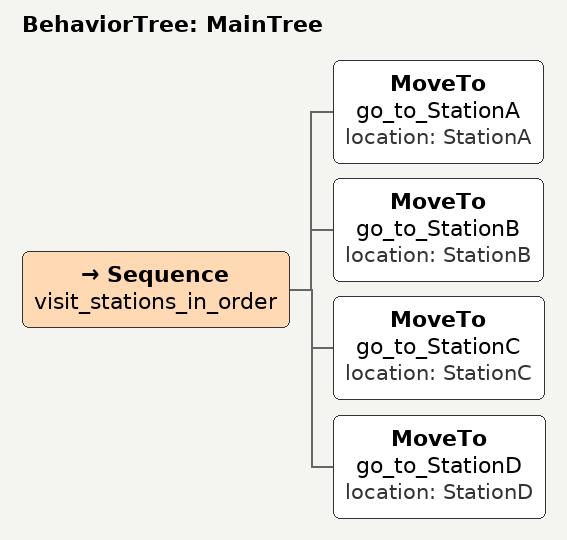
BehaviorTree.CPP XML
<root BTCPP_format="4">
    <BehaviorTree ID="MainTree">
        <Sequence name="visit_stations_in_order">
            <MoveTo name="go_to_StationA" location="StationA"/>
            <MoveTo name="go_to_StationB" location="StationB"/>
            <MoveTo name="go_to_StationC" location="StationC"/>
            <MoveTo name="go_to_StationD" location="StationD"/>
        </Sequence>
    </BehaviorTree>
</root>
